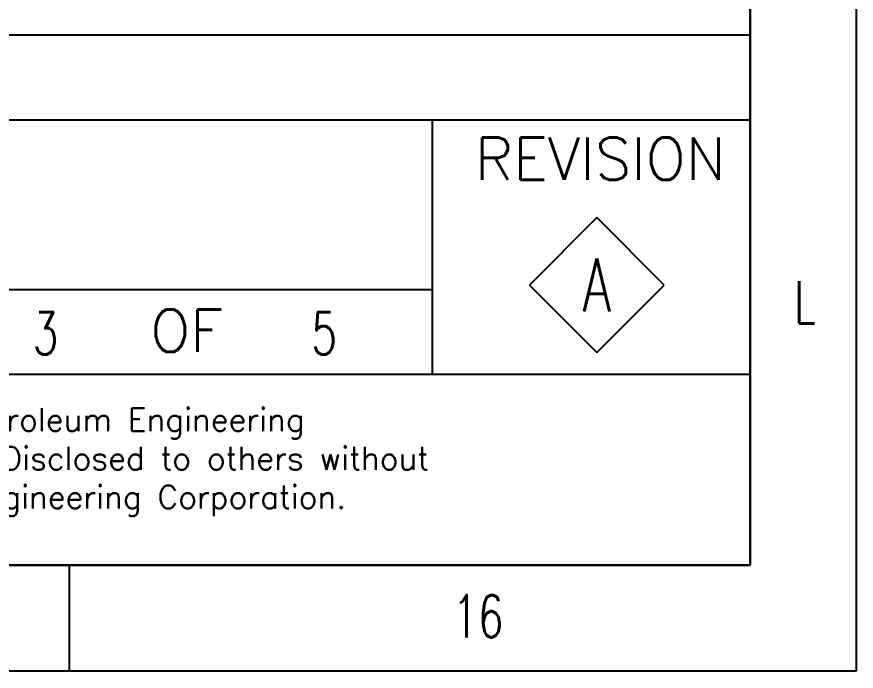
# Model space of a CAD drawing. Header units: millimetres. Extents: x 3292726 to 9250865, y 4220571 to 4816317.
# Drawn here: x 7150703 to 7206743, y 4220798 to 4264460 of the extents above; entities that cross this region are included whole.
import ezdxf
from ezdxf.enums import TextEntityAlignment as Align

# ---------------------------------------------------------------- set-up
doc = ezdxf.new("R2010")
doc.units = ezdxf.units.MM
doc.layers.add('TEG BORDER', color=7, linetype='Continuous')
doc.styles.add('HZTXT', font='simplexs.shx', dxfattribs={"width": 0.7, "bigfont": 'hztxt.shx'})
doc.styles.add('TEG BORDER', font='txt_qlt.shx', dxfattribs={"width": 0.7, "bigfont": 'hztxt.shx'})

# ---------------------------------------------------------------- blocks, each defined once
blk = doc.blocks.new('TEG BORDER A2')
for p, q in [((589, 5), (589, 116)), ((489, 5), (589, 5)), ((556.875, 0), (556.875, 5))]:
    blk.add_line(p, q)
at = {"color": 5, "lineweight": 15}
blk.add_lwpolyline([(0, 420), (594, 420), (594, 0), (0, 0)], close=True, dxfattribs=at)
blk.add_lwpolyline([(5, 415), (589, 415), (589, 5), (5, 5)], close=True)
at = {"layer": 'TEG BORDER'}
for p, q in [((489, 30), (589, 30)), ((489, 26), (589, 26)), ((574, 26), (574, 14)), ((581.763, 21.392), (578.581, 18.21)), ((584.945, 18.21), (581.763, 21.392)), ((504, 18), (574, 18)), ((578.581, 18.21), (581.763, 15.028)), ((581.763, 15.028), (584.945, 18.21)), ((489, 14), (589, 14)), ((489, 14), (589, 14))]:
    blk.add_line(p, q, dxfattribs=at)
at = {"char_height": 2, "width": 2, "style": 'TEG BORDER'}
for s, insert, attachment_point in [('L', (592.09, 18.389), 3), ('\\pi0.033333;16', (574.922, 1.593), 7)]:
    blk.add_mtext(s, dxfattribs=dict(at, insert=insert, attachment_point=attachment_point))
at = {"layer": 'TEG BORDER', "style": 'TEG BORDER'}
for s, p in [('REVISION', (576.015, 23.164)), ('OF', (560.691, 15.055))]:
    blk.add_text(s, height=2, dxfattribs=at).set_placement(p)
at = {"layer": 'TEG BORDER', "color": 7, "style": 'TEG BORDER'}
for s, p in [('This Drawing is Property of Consortium of ZICOM Equipment Pte Ltd., & Sinopec Petroleum Engineering', (490.561, 11.315)), ('Corporation and any Information, contained in this Drawing will not be Reproduced, Disclosed to others without', (490.612, 9.492)), ('Explicit Written Permission from ZICOM Equipment Pte Ltd., & Sinopec Petroleum Engineering Corporation.', (490.561, 7.67))]:
    blk.add_text(s, height=1.0875, dxfattribs=at).set_placement(p)

msp = doc.modelspace()

# ---------------------------------------------------------------- linework, layer by layer
at = {"color": 6}
msp.add_lwpolyline([(6366271, 4815071), (7206743, 4815071), (7206743, 4220798), (6366271, 4220798)], close=True, dxfattribs=at)

# ---------------------------------------------------------------- block references
at = {"xscale": 1414.935625758968, "yscale": 1414.935625758968, "zscale": 1414.935625758968}
msp.add_blockref('TEG BORDER A2', (6366271, 4220798), dxfattribs=at)

# ---------------------------------------------------------------- texts
at = {"style": 'HZTXT', "width": 0.7}
for s, height, p in [('A', 3537, (7189427, 4246565)), ('3', 2830, (7152619, 4243341)), ('5', 2830, (7171226, 4243341))]:
    msp.add_text(s, height=height, dxfattribs=at).set_placement(p, align=Align.MIDDLE_CENTER)

doc.saveas('drawing.dxf')
